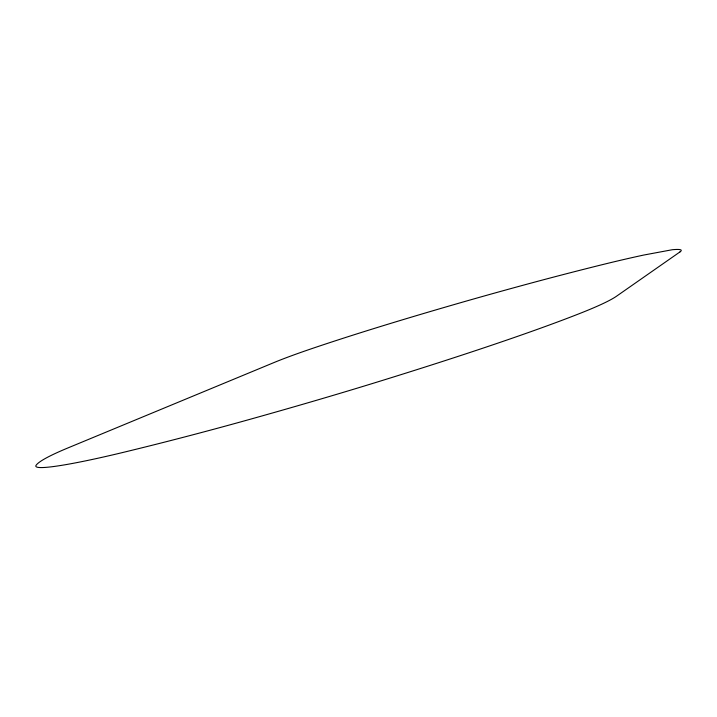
<?xml version="1.0" encoding="UTF-8"?>
<svg xmlns="http://www.w3.org/2000/svg" width="717" height="717" viewBox="0 0 717 717"><rect width="100%" height="100%" fill="white"/><g stroke="black" fill="none" stroke-linecap="round" stroke-linejoin="round"><path stroke-width="1.08" d="M679.922 251.954L616.566 296.184A376.308 23.751 -14.9 0 1 582.41 312.433A557.566 33.242 -15.2 0 1 376.317 382.322A392.764 25.471 -15 0 1 250.789 419.095A267.961 18.651 -15 0 1 124.346 452.113A137.341 10.217 -15.2 0 1 36.226 465.1A286.217 21.68 -14.8 0 1 68.169 447.838L274.145 362.497A339.957 19.44 -14.2 0 1 314.727 347.637A567.945 34.425 -13.8 0 1 457.545 303.587A330.089 18.158 -14.1 0 1 526.852 284.228A194.899 9.993 -14.2 0 1 597.503 265.855A86.927 4.185 -14.2 0 1 643.812 255.037L672.322 249.722A196.001 9.635 -14.4 0 1 679.922 251.954"/></g></svg>
